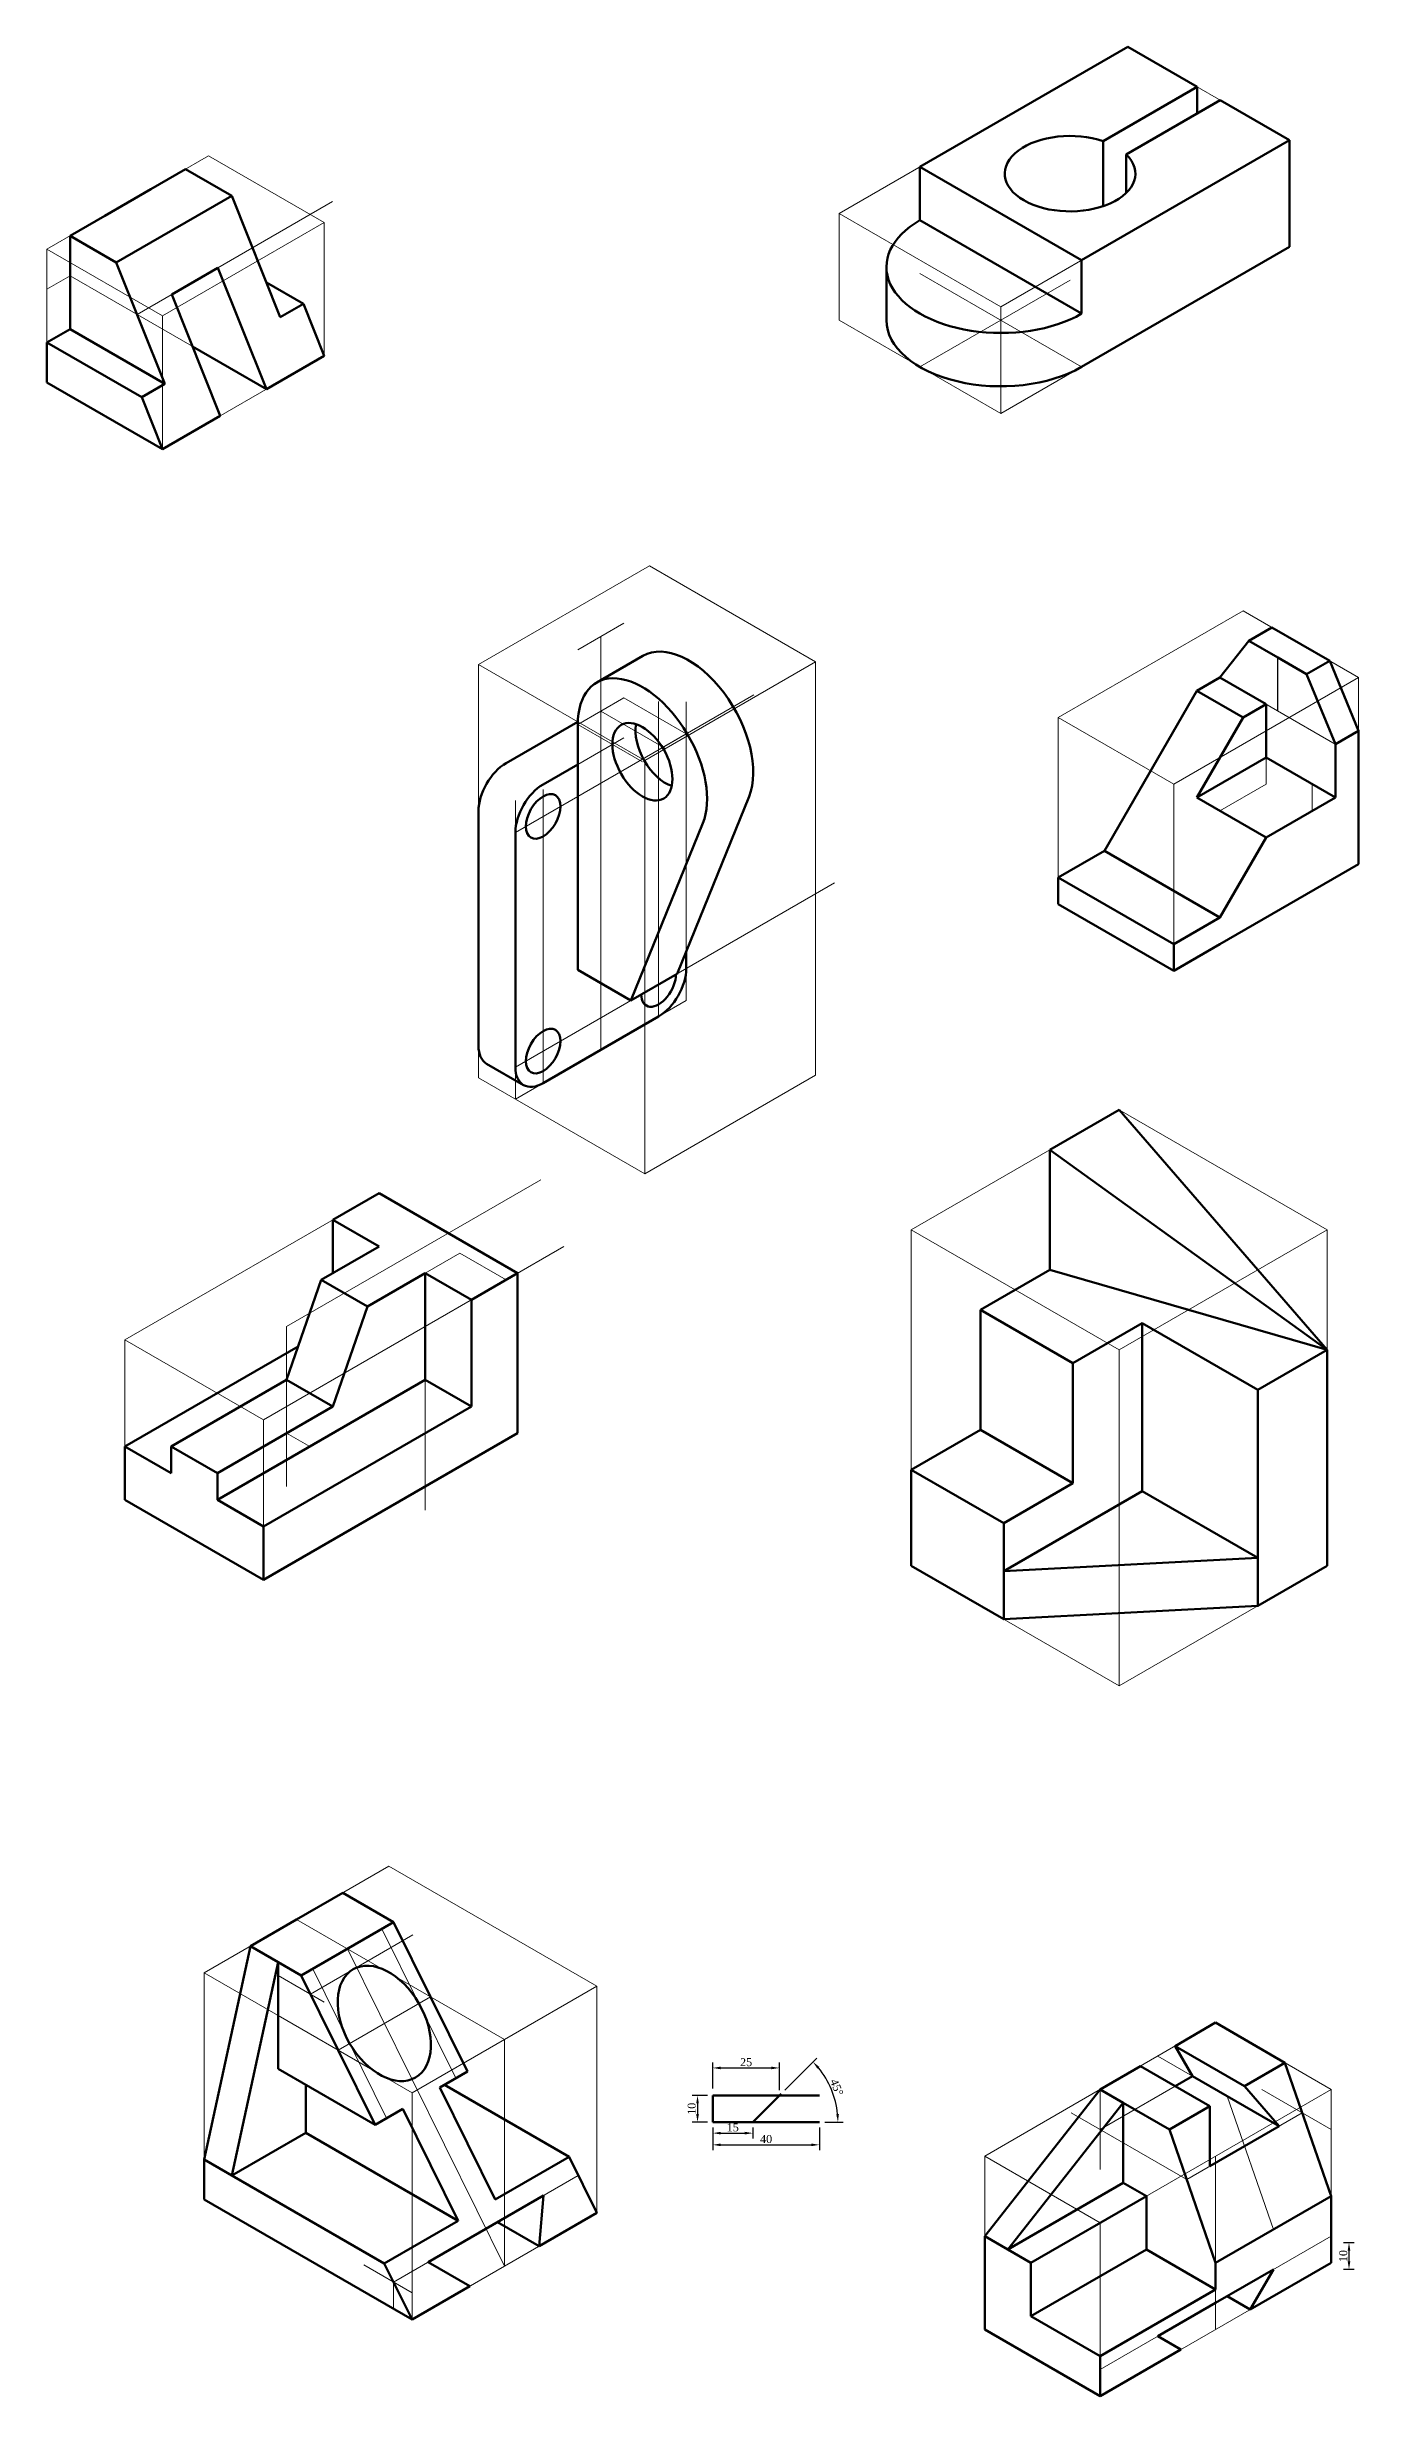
# Model space of a CAD drawing. Header units: millimetres. Extents: x 2048 to 5316, y 978 to 2109.
# Drawn here: x 3368 to 3860, y 987 to 1868 of the extents above; entities that cross this region are included whole.
import ezdxf

# ---------------------------------------------------------------- set-up
doc = ezdxf.new("R2010")
doc.units = ezdxf.units.MM
for name, color, linetype, lineweight in [('Dark', 2, 'Continuous', 60), ('Dark2', 1, 'Continuous', 60), ('Light', 4, 'Continuous', 5), ('Medium', 6, 'Continuous', 20)]:
    doc.layers.add(name, color=color, linetype=linetype, lineweight=lineweight)
doc.styles.get("Standard").update_dxf_attribs({"font": 'times.ttf'})
doc.dimstyles.new('ISO-25', dxfattribs={"dimtxt": 3, "dimasz": 3, "dimexe": 2, "dimexo": 2, "dimtad": 1, "dimtoh": 1, "dimtxsty": 'Standard', "dimcen": 2.5, "dimadec": 0, "dimazin": 0, "dimtfac": 1, "dimtmove": 0, "dimatfit": 2, "dimfxl": 1, "dimarcsym": 0})

# ---------------------------------------------------------------- blocks, each defined once
blk = doc.blocks.new('*D18')
at = {"layer": 'Dark', "color": 0, "lineweight": -2, "transparency": 16777216}
for p, q in [((3617.56, 1102.62), (3617.56, 1112.33)), ((3620.56, 1110.33), (3639.56, 1110.33)), ((3642.56, 1102.02), (3642.56, 1112.33))]:
    blk.add_line(p, q, dxfattribs=at)
at = {"layer": 'Dark', "color": 0, "transparency": 16777216}
for points in [[(3620.56, 1110.83), (3620.56, 1109.83), (3617.56, 1110.33)], [(3639.56, 1110.83), (3639.56, 1109.83), (3642.56, 1110.33)]]:
    blk.add_solid(points, dxfattribs=at)
at = {"layer": 'Defpoints', "color": 0, "transparency": 16777216}
for p in [(3642.56, 1110.33), (3617.56, 1100.62), (3642.56, 1100.02)]:
    blk.add_point(p, dxfattribs=at)
at = {"layer": 'Dark', "color": 0, "transparency": 16777216, "insert": (3630.06, 1112.48), "char_height": 3, "attachment_point": 5}
blk.add_mtext('25', dxfattribs=at)
blk = doc.blocks.new('*D19')
at = {"layer": 'Dark', "color": 0, "lineweight": -2, "transparency": 16777216}
for p, q in [((3617.56, 1088.02), (3617.56, 1079.5)), ((3657.56, 1088.02), (3657.56, 1079.5)), ((3620.56, 1081.5), (3654.56, 1081.5))]:
    blk.add_line(p, q, dxfattribs=at)
at = {"layer": 'Dark', "color": 0, "transparency": 16777216}
for points in [[(3620.56, 1082), (3620.56, 1081), (3617.56, 1081.5)], [(3654.56, 1082), (3654.56, 1081), (3657.56, 1081.5)]]:
    blk.add_solid(points, dxfattribs=at)
at = {"layer": 'Defpoints', "color": 0, "transparency": 16777216}
for p in [(3617.56, 1090.02), (3657.56, 1090.02), (3657.56, 1081.5)]:
    blk.add_point(p, dxfattribs=at)
at = {"layer": 'Dark', "color": 0, "transparency": 16777216, "insert": (3637.56, 1083.66), "char_height": 3, "attachment_point": 5}
blk.add_mtext('40', dxfattribs=at)
blk = doc.blocks.new('*D20')
at = {"layer": 'Dark', "color": 0, "lineweight": -2, "transparency": 16777216}
for p, q in [((3617.56, 1088.02), (3617.56, 1083.88)), ((3620.56, 1085.88), (3629.56, 1085.88)), ((3632.56, 1088.02), (3632.56, 1083.88))]:
    blk.add_line(p, q, dxfattribs=at)
at = {"layer": 'Dark', "color": 0, "transparency": 16777216}
for points in [[(3620.56, 1086.38), (3620.56, 1085.38), (3617.56, 1085.88)], [(3629.56, 1086.38), (3629.56, 1085.38), (3632.56, 1085.88)]]:
    blk.add_solid(points, dxfattribs=at)
at = {"layer": 'Defpoints', "color": 0, "transparency": 16777216}
for p in [(3617.56, 1090.02), (3632.56, 1090.02), (3632.56, 1085.88)]:
    blk.add_point(p, dxfattribs=at)
at = {"layer": 'Dark', "color": 0, "transparency": 16777216, "insert": (3625.06, 1088.04), "char_height": 3, "attachment_point": 5}
blk.add_mtext('15', dxfattribs=at)
blk = doc.blocks.new('*D21')
at = {"layer": 'Dark', "color": 0, "lineweight": -2, "transparency": 16777216}
for p, q in [((3615.56, 1100.02), (3609.85, 1100.02)), ((3611.85, 1097.02), (3611.85, 1093.02)), ((3615.56, 1090.02), (3609.85, 1090.02))]:
    blk.add_line(p, q, dxfattribs=at)
at = {"layer": 'Dark', "color": 0, "transparency": 16777216}
for points in [[(3611.35, 1097.02), (3612.35, 1097.02), (3611.85, 1100.02)], [(3611.35, 1093.02), (3612.35, 1093.02), (3611.85, 1090.02)]]:
    blk.add_solid(points, dxfattribs=at)
at = {"layer": 'Defpoints', "color": 0, "transparency": 16777216}
for p in [(3617.56, 1100.02), (3611.85, 1090.02), (3617.56, 1090.02)]:
    blk.add_point(p, dxfattribs=at)
at = {"layer": 'Dark', "color": 0, "transparency": 16777216, "insert": (3609.69, 1095.02), "char_height": 3, "attachment_point": 5, "rotation": 90}
blk.add_mtext('10', dxfattribs=at)
blk = doc.blocks.new('*D22')
at = {"layer": 'Dark', "color": 0, "lineweight": -2, "transparency": 16777216}
for p, q in [((3644.58, 1102.04), (3656.56, 1114.01)), ((3659.56, 1090.02), (3666.5, 1090.02))]:
    blk.add_line(p, q, dxfattribs=at)
blk.add_arc((3632.56, 1090.02), 31.93, 5.38451, 39.61549, dxfattribs=at)
at = {"layer": 'Dark', "color": 0, "transparency": 16777216}
for points in [[(3656.79, 1110.04), (3657.53, 1110.71), (3655.14, 1112.6)], [(3664.86, 1093.04), (3663.86, 1092.99), (3664.5, 1090.02)]]:
    blk.add_solid(points, dxfattribs=at)
at = {"layer": 'Defpoints', "color": 0, "transparency": 16777216}
for p in [(3643.17, 1100.62), (3663.41, 1098.28), (3617.56, 1090.02), (3632.56, 1090.02), (3657.56, 1090.02)]:
    blk.add_point(p, dxfattribs=at)
at = {"layer": 'Dark', "color": 0, "transparency": 16777216, "insert": (3664.05, 1103.06), "char_height": 3, "attachment_point": 5, "rotation": 292.5}
blk.add_mtext('45°', dxfattribs=at)
blk = doc.blocks.new('*D24')
at = {"layer": 'Dark', "color": 0, "lineweight": -2, "transparency": 16777216}
for p, q in [((3858.07, 1044.79), (3854.13, 1044.79)), ((3856.13, 1041.79), (3856.13, 1037.79)), ((3858.07, 1034.79), (3854.13, 1034.79))]:
    blk.add_line(p, q, dxfattribs=at)
at = {"layer": 'Dark', "color": 0, "transparency": 16777216}
for points in [[(3855.63, 1041.79), (3856.63, 1041.79), (3856.13, 1044.79)], [(3855.63, 1037.79), (3856.63, 1037.79), (3856.13, 1034.79)]]:
    blk.add_solid(points, dxfattribs=at)
at = {"layer": 'Defpoints', "color": 0, "transparency": 16777216}
for p in [(3860.07, 1044.79), (3856.13, 1034.79), (3860.07, 1034.79)]:
    blk.add_point(p, dxfattribs=at)
at = {"layer": 'Dark', "color": 0, "transparency": 16777216, "insert": (3853.98, 1039.79), "char_height": 3, "attachment_point": 5, "rotation": 90}
blk.add_mtext('10', dxfattribs=at)

msp = doc.modelspace()

# ---------------------------------------------------------------- linework, layer by layer
at = {"layer": 'Dark'}
for p, q in [((3695.237, 1823.153), (3773.179, 1868.153)), ((3773.179, 1868.153), (3799.16, 1853.153)), ((3799.16, 1853.153), (3763.969, 1832.835)), ((3799.16, 1853.153), (3799.16, 1843.153)), ((3807.82, 1848.153), (3772.629, 1827.835)), ((3833.801, 1833.153), (3807.82, 1848.153)), ((3833.801, 1833.153), (3755.858, 1788.153)), ((3763.969, 1832.835), (3763.969, 1808.47)), ((3833.801, 1793.153), (3833.801, 1833.153)), ((3772.629, 1827.835), (3772.629, 1813.47)), ((3389.554, 1804.875), (3406.874, 1814.875)), ((3406.874, 1814.875), (3419.865, 1822.375)), ((3419.865, 1822.375), (3437.185, 1812.375)), ((3695.237, 1803.153), (3695.237, 1823.153)), ((3755.858, 1788.153), (3695.237, 1823.153)), ((3424.195, 1804.875), (3437.185, 1812.375)), ((3437.185, 1812.375), (3455.372, 1766.875)), ((3376.564, 1797.375), (3389.554, 1804.875)), ((3376.564, 1762.375), (3376.564, 1797.375)), ((3376.564, 1797.375), (3393.884, 1787.375)), ((3406.874, 1794.875), (3424.195, 1804.875)), ((3755.858, 1768.153), (3695.237, 1803.153)), ((3393.884, 1787.375), (3406.874, 1794.875)), ((3833.801, 1793.153), (3755.858, 1748.153)), ((3755.858, 1788.153), (3755.858, 1768.153)), ((3412.071, 1741.875), (3393.884, 1787.375)), ((3414.669, 1775.375), (3431.989, 1785.375)), ((3450.176, 1739.875), (3431.989, 1785.375)), ((3682.682, 1765.653), (3682.682, 1785.653)), ((3414.669, 1775.375), (3432.855, 1729.875)), ((3464.032, 1771.875), (3455.372, 1766.875)), ((3367.903, 1757.375), (3376.564, 1762.375)), ((3376.564, 1762.375), (3412.071, 1741.875)), ((3422.463, 1755.875), (3450.176, 1739.875)), ((3450.176, 1739.875), (3471.826, 1752.375)), ((3403.41, 1736.875), (3412.071, 1741.875)), ((3411.205, 1717.375), (3432.855, 1729.875)), ((3818.576, 1645.492), (3827.236, 1650.492)), ((3838.061, 1644.242), (3827.236, 1650.492)), ((3574.044, 1629.832), (3591.365, 1639.832)), ((3818.576, 1645.492), (3807.751, 1631.742)), ((3829.401, 1639.242), (3818.576, 1645.492)), ((3829.401, 1639.242), (3840.226, 1632.992)), ((3838.061, 1644.242), (3848.887, 1637.992)), ((3807.751, 1631.742), (3799.09, 1626.742)), ((3825.071, 1621.742), (3807.751, 1631.742)), ((3840.226, 1632.992), (3848.887, 1637.992)), ((3840.226, 1632.992), (3851.052, 1606.742)), ((3848.887, 1637.992), (3859.712, 1611.742)), ((3764.449, 1566.742), (3799.09, 1626.742)), ((3799.09, 1626.742), (3816.411, 1616.742)), ((3816.411, 1616.742), (3825.071, 1621.742)), ((3825.071, 1621.742), (3825.071, 1601.742)), ((3540.095, 1599.634), (3566.958, 1615.143)), ((3566.942, 1522.134), (3566.942, 1614.134)), ((3799.09, 1586.742), (3816.411, 1616.742)), ((3851.052, 1606.742), (3859.712, 1611.742)), ((3851.052, 1606.742), (3851.052, 1586.742)), ((3859.712, 1611.742), (3859.712, 1561.742)), ((3553.952, 1591.634), (3566.942, 1599.134)), ((3825.071, 1601.742), (3799.09, 1586.742)), ((3825.071, 1601.742), (3851.052, 1586.742)), ((3604.181, 1520.634), (3631.179, 1587.102)), ((3799.09, 1586.742), (3825.071, 1571.742)), ((3851.052, 1586.742), (3825.071, 1571.742)), ((3529.703, 1493.634), (3529.703, 1581.634)), ((3586.861, 1510.634), (3613.859, 1577.102)), ((3543.559, 1485.634), (3543.559, 1573.634)), ((3807.751, 1541.742), (3825.071, 1571.742)), ((3747.129, 1556.742), (3764.449, 1566.742)), ((3764.449, 1566.742), (3807.751, 1541.742)), ((3859.712, 1561.742), (3807.751, 1531.742)), ((3747.129, 1546.742), (3747.129, 1556.742)), ((3747.129, 1556.742), (3790.43, 1531.742)), ((3790.43, 1521.742), (3747.129, 1546.742)), ((3790.43, 1531.742), (3807.751, 1541.742)), ((3607.645, 1522.634), (3607.645, 1529.162)), ((3807.751, 1531.742), (3790.43, 1521.742)), ((3790.43, 1531.742), (3790.43, 1521.742)), ((3566.942, 1522.134), (3586.861, 1510.634)), ((3586.861, 1510.634), (3604.181, 1520.634)), ((3553.952, 1479.634), (3597.253, 1504.634)), ((3546.603, 1478.906), (3532.747, 1486.906)), ((3743.974, 1454.613), (3769.955, 1469.613)), ((3769.955, 1469.613), (3847.898, 1379.613)), ((3743.974, 1454.613), (3847.898, 1379.613)), ((3743.974, 1409.613), (3743.974, 1454.613)), ((3492.414, 1438.364), (3475.093, 1428.364)), ((3544.375, 1408.364), (3492.414, 1438.364)), ((3475.093, 1428.364), (3475.093, 1408.364)), ((3492.414, 1418.364), (3475.093, 1428.364)), ((3492.414, 1418.364), (3470.763, 1405.864)), ((3717.994, 1394.613), (3743.974, 1409.613)), ((3743.974, 1409.613), (3847.898, 1379.613)), ((3457.773, 1368.364), (3470.763, 1405.864)), ((3470.763, 1405.864), (3488.083, 1395.864)), ((3509.734, 1408.364), (3488.083, 1395.864)), ((3527.055, 1398.364), (3509.734, 1408.364)), ((3509.734, 1408.364), (3509.734, 1368.364)), ((3544.375, 1408.364), (3527.055, 1398.364)), ((3544.375, 1348.364), (3544.375, 1408.364)), ((3475.093, 1358.364), (3488.083, 1395.864)), ((3527.055, 1398.364), (3527.055, 1358.364)), ((3717.994, 1349.613), (3717.994, 1394.613)), ((3717.994, 1394.613), (3752.635, 1374.613)), ((3752.635, 1374.613), (3778.616, 1389.613)), ((3778.616, 1389.613), (3821.917, 1364.613)), ((3778.616, 1389.613), (3778.616, 1326.613)), ((3462.103, 1380.864), (3397.151, 1343.364)), ((3752.635, 1329.613), (3752.635, 1374.613)), ((3847.898, 1379.613), (3821.917, 1364.613)), ((3847.898, 1298.613), (3847.898, 1379.613)), ((3414.471, 1343.364), (3457.773, 1368.364)), ((3431.792, 1323.364), (3509.734, 1368.364)), ((3457.773, 1368.364), (3475.093, 1358.364)), ((3527.055, 1358.364), (3509.734, 1368.364)), ((3431.792, 1333.364), (3475.093, 1358.364)), ((3527.055, 1358.364), (3449.112, 1313.364)), ((3821.917, 1364.613), (3821.917, 1283.613)), ((3449.112, 1293.364), (3544.375, 1348.364)), ((3692.013, 1334.613), (3717.994, 1349.613)), ((3717.994, 1349.613), (3752.635, 1329.613)), ((3397.151, 1343.364), (3414.471, 1333.364)), ((3397.151, 1343.364), (3397.151, 1323.364)), ((3414.471, 1333.364), (3414.471, 1343.364)), ((3414.471, 1343.364), (3431.792, 1333.364)), ((3431.792, 1323.364), (3431.792, 1333.364)), ((3692.013, 1298.613), (3692.013, 1334.613)), ((3692.013, 1334.613), (3726.654, 1314.613)), ((3397.151, 1323.364), (3449.112, 1293.364)), ((3431.792, 1323.364), (3449.112, 1313.364)), ((3726.654, 1314.613), (3752.635, 1329.613)), ((3726.654, 1296.613), (3778.616, 1326.613)), ((3821.917, 1301.613), (3778.616, 1326.613)), ((3449.112, 1313.364), (3449.112, 1293.364)), ((3726.654, 1314.613), (3726.654, 1296.613)), ((3692.013, 1298.613), (3726.654, 1278.613)), ((3726.654, 1296.613), (3821.917, 1301.613)), ((3726.654, 1278.613), (3726.654, 1296.613)), ((3821.917, 1283.613), (3821.917, 1301.613)), ((3821.917, 1283.613), (3847.898, 1298.613)), ((3726.654, 1278.613), (3821.917, 1283.613)), ((3461.481, 1166.022), (3478.802, 1176.022)), ((3478.802, 1176.022), (3489.194, 1170.022)), ((3461.481, 1166.022), (3444.161, 1156.022)), ((3463.213, 1145.022), (3497.854, 1165.022)), ((3489.194, 1170.022), (3497.854, 1165.022)), ((3497.854, 1165.022), (3525.567, 1109.022)), ((3426.84, 1076.022), (3444.161, 1156.022)), ((3444.161, 1156.022), (3454.553, 1150.022)), ((3437.232, 1070.022), (3454.553, 1150.022)), ((3454.553, 1150.022), (3463.213, 1145.022)), ((3454.553, 1150.022), (3454.553, 1110.022)), ((3463.213, 1145.022), (3490.926, 1089.022)), ((3806.124, 1127.308), (3790.968, 1118.558)), ((3806.124, 1127.308), (3832.104, 1112.308)), ((3454.553, 1110.022), (3490.926, 1089.022)), ((3777.978, 1111.058), (3762.822, 1102.308)), ((3803.959, 1096.058), (3777.978, 1111.058)), ((3816.949, 1103.558), (3790.968, 1118.558)), ((3797.463, 1107.308), (3790.968, 1118.558)), ((3816.949, 1103.558), (3832.104, 1112.308)), ((3849.425, 1062.308), (3832.104, 1112.308)), ((3464.945, 1086.022), (3464.945, 1104.022)), ((3515.175, 1103.022), (3525.567, 1109.022)), ((3515.175, 1103.022), (3535.959, 1061.022)), ((3516.907, 1104.022), (3563.672, 1077.022)), ((3719.521, 1047.308), (3762.822, 1102.308)), ((3771.483, 1097.308), (3762.822, 1102.308)), ((3797.463, 1107.308), (3790.968, 1103.558)), ((3829.939, 1088.558), (3797.463, 1107.308)), ((3829.939, 1088.558), (3816.949, 1103.558)), ((3490.926, 1089.022), (3501.318, 1095.022)), ((3501.318, 1095.022), (3522.103, 1053.022)), ((3617.562, 1090.016), (3617.562, 1100.016)), ((3617.562, 1100.016), (3657.562, 1100.016)), ((3632.562, 1090.016), (3643.169, 1100.623)), ((3728.181, 1042.308), (3771.483, 1097.308)), ((3771.483, 1067.308), (3771.483, 1097.308)), ((3771.483, 1097.308), (3788.803, 1087.308)), ((3803.959, 1096.058), (3788.803, 1087.308)), ((3803.959, 1096.058), (3803.959, 1073.558)), ((3437.232, 1070.022), (3464.945, 1086.022)), ((3464.945, 1086.022), (3522.103, 1053.022)), ((3617.562, 1090.016), (3632.562, 1090.016)), ((3617.562, 1090.016), (3657.562, 1090.016)), ((3806.124, 1037.308), (3788.803, 1087.308)), ((3816.949, 1081.058), (3829.939, 1088.558)), ((3426.84, 1061.022), (3426.84, 1076.022)), ((3426.84, 1076.022), (3494.39, 1037.022)), ((3535.959, 1061.022), (3563.672, 1077.022)), ((3563.672, 1077.022), (3574.064, 1056.022)), ((3816.949, 1081.058), (3803.959, 1073.558)), ((3728.181, 1042.308), (3771.483, 1067.308)), ((3780.143, 1062.308), (3771.483, 1067.308)), ((3504.782, 1016.022), (3426.84, 1061.022)), ((3532.495, 1050.022), (3554.146, 1062.522)), ((3554.146, 1062.522), (3552.414, 1043.522)), ((3736.842, 1037.308), (3780.143, 1062.308)), ((3780.143, 1042.308), (3780.143, 1062.308)), ((3849.425, 1062.308), (3806.124, 1037.308)), ((3849.425, 1037.308), (3849.425, 1062.308)), ((3494.39, 1037.022), (3522.103, 1053.022)), ((3532.495, 1050.022), (3510.845, 1037.522)), ((3552.414, 1043.522), (3536.825, 1052.522)), ((3574.064, 1056.022), (3552.414, 1043.522)), ((3552.414, 1043.522), (3552.414, 1043.522)), ((3719.521, 1012.308), (3719.521, 1047.308)), ((3719.521, 1047.308), (3736.842, 1037.308)), ((3736.842, 1017.308), (3780.143, 1042.308)), ((3780.143, 1042.308), (3806.124, 1027.308)), ((3494.39, 1037.022), (3504.782, 1016.022)), ((3510.845, 1037.522), (3526.433, 1028.522)), ((3736.842, 1037.308), (3736.842, 1017.308)), ((3806.124, 1027.308), (3806.124, 1037.308)), ((3806.124, 1022.308), (3827.774, 1034.808)), ((3849.425, 1037.308), (3819.114, 1019.808)), ((3827.774, 1034.808), (3819.114, 1019.808)), ((3504.782, 1016.022), (3526.433, 1028.522)), ((3806.124, 1027.308), (3762.822, 1002.308)), ((3806.124, 1022.308), (3784.473, 1009.808)), ((3819.114, 1019.808), (3810.454, 1024.808)), ((3736.842, 1017.308), (3762.822, 1002.308)), ((3762.822, 987.308), (3719.521, 1012.308)), ((3762.822, 987.308), (3793.133, 1004.808)), ((3784.473, 1009.808), (3793.133, 1004.808)), ((3762.822, 1002.308), (3762.822, 987.308))]:
    msp.add_line(p, q, dxfattribs=at)
for centre, major_axis, start_param, end_param in [((3751.528, 1820.653), (-24.495, 0), 4.1796711, 9.9574959), ((3725.548, 1785.653), (-42.866, 0), 5.4977871, 8.6393798), ((3725.548, 1765.653), (-42.866, 0), 6.2831853, 8.6393798), ((3608.511, 1610.134), (17.146, -29.698), 0.4223208, 3.1415927), ((3591.191, 1600.134), (17.146, -29.698), 0.4223208, 3.9269908), ((3599.851, 1605.134), (7.961, -13.789), 3.7167041, 5.7080739), ((3597.253, 1604.634), (-7.348, -12.728), 8.6393798, 8.6890157), ((3540.095, 1587.634), (-7.348, -12.728), 3.9269908, 5.4977871), ((3553.952, 1579.634), (-7.348, -12.728), 3.9269908, 5.4977871), ((3597.253, 1516.634), (-4.593, -7.955), 5.4977871, 8.6393798), ((3597.253, 1516.634), (-7.348, -12.728), 7.0685835, 8.6393798), ((3540.095, 1499.634), (-7.348, -12.728), 5.4977871, 6.2831853), ((3553.952, 1491.634), (-7.348, -12.728), 5.4977871, 7.0685835)]:
    msp.add_ellipse(centre, major_axis=major_axis, ratio=0.5773503, start_param=start_param, end_param=end_param, dxfattribs=at)
for centre, major_axis, ratio in [((3591.191, 1600.134), (7.961, -13.789), 0.5773503), ((3553.952, 1579.634), (-4.593, -7.955), 0.5773503), ((3553.952, 1491.634), (-4.593, -7.955), 0.5773503), ((3494.39, 1127.022), (11.715, -20.292), 0.6401844)]:
    msp.add_ellipse(centre, major_axis=major_axis, ratio=ratio, dxfattribs=at)
at = {"layer": 'Dark2'}
for p, q in [((3450.176, 1779.875), (3464.032, 1771.875)), ((3464.032, 1771.875), (3471.826, 1752.375)), ((3367.903, 1742.375), (3367.903, 1757.375)), ((3367.903, 1757.375), (3403.41, 1736.875)), ((3411.205, 1717.375), (3367.903, 1742.375)), ((3403.41, 1736.875), (3411.205, 1717.375))]:
    msp.add_line(p, q, dxfattribs=at)
at = {"layer": 'Light'}
for p, q in [((3664.926, 1805.653), (3773.179, 1868.153)), ((3773.179, 1868.153), (3833.801, 1833.153)), ((3833.801, 1833.153), (3725.548, 1770.653)), ((3833.801, 1793.153), (3833.801, 1833.153)), ((3367.903, 1792.375), (3428.525, 1827.375)), ((3428.525, 1827.375), (3471.826, 1802.375)), ((3471.826, 1802.375), (3411.205, 1767.375)), ((3471.826, 1752.375), (3471.826, 1802.375)), ((3664.926, 1765.653), (3664.926, 1805.653)), ((3664.926, 1805.653), (3725.548, 1770.653)), ((3367.903, 1742.375), (3367.903, 1792.375)), ((3367.903, 1792.375), (3411.205, 1767.375)), ((3725.548, 1730.653), (3833.801, 1793.153)), ((3725.548, 1770.653), (3725.548, 1730.653)), ((3411.205, 1767.375), (3411.205, 1717.375)), ((3725.548, 1730.653), (3664.926, 1765.653)), ((3411.205, 1717.375), (3471.826, 1752.375)), ((3411.205, 1717.375), (3367.903, 1742.375)), ((3529.703, 1636.634), (3593.789, 1673.634)), ((3656.143, 1637.634), (3593.789, 1673.634)), ((3747.129, 1616.742), (3816.411, 1656.742)), ((3816.411, 1656.742), (3859.712, 1631.742)), ((3529.703, 1481.634), (3529.703, 1636.634)), ((3529.703, 1636.634), (3592.057, 1600.634)), ((3656.143, 1637.634), (3592.057, 1600.634)), ((3656.143, 1482.634), (3656.143, 1637.634)), ((3859.712, 1631.742), (3790.43, 1591.742)), ((3859.712, 1561.742), (3859.712, 1631.742)), ((3747.129, 1546.742), (3747.129, 1616.742)), ((3747.129, 1616.742), (3790.43, 1591.742)), ((3592.057, 1600.634), (3592.057, 1445.634)), ((3790.43, 1591.742), (3790.43, 1521.742)), ((3790.43, 1521.742), (3859.712, 1561.742)), ((3851.052, 1556.742), (3851.052, 1556.742)), ((3790.43, 1521.742), (3747.129, 1546.742)), ((3592.057, 1445.634), (3529.703, 1481.634)), ((3592.057, 1445.634), (3656.143, 1482.634)), ((3692.013, 1424.613), (3769.955, 1469.613)), ((3769.955, 1469.613), (3847.898, 1424.613)), ((3397.151, 1383.364), (3492.414, 1438.364)), ((3492.414, 1438.364), (3544.375, 1408.364)), ((3692.013, 1298.613), (3692.013, 1424.613)), ((3692.013, 1424.613), (3769.955, 1379.613)), ((3847.898, 1424.613), (3769.955, 1379.613)), ((3847.898, 1298.613), (3847.898, 1424.613)), ((3544.375, 1408.364), (3449.112, 1353.364)), ((3544.375, 1348.364), (3544.375, 1408.364)), ((3397.151, 1323.364), (3397.151, 1383.364)), ((3397.151, 1383.364), (3449.112, 1353.364)), ((3769.955, 1379.613), (3769.955, 1253.613)), ((3449.112, 1353.364), (3449.112, 1293.364)), ((3449.112, 1293.364), (3544.375, 1348.364)), ((3449.112, 1293.364), (3397.151, 1323.364)), ((3769.955, 1253.613), (3692.013, 1298.613)), ((3769.955, 1253.613), (3847.898, 1298.613)), ((3426.84, 1146.022), (3496.122, 1186.022)), ((3496.122, 1186.022), (3574.064, 1141.022)), ((3426.84, 1061.022), (3426.84, 1146.022)), ((3426.84, 1146.022), (3504.782, 1101.022)), ((3504.782, 1101.022), (3426.84, 1146.022)), ((3574.064, 1141.022), (3504.782, 1101.022)), ((3574.064, 1056.022), (3574.064, 1141.022)), ((3806.124, 1127.308), (3719.521, 1077.308)), ((3849.425, 1102.308), (3806.124, 1127.308)), ((3762.822, 1052.308), (3849.425, 1102.308)), ((3849.425, 1037.308), (3849.425, 1102.308)), ((3504.782, 1101.022), (3504.782, 1016.022)), ((3719.521, 1012.308), (3719.521, 1077.308)), ((3719.521, 1077.308), (3762.822, 1052.308)), ((3504.782, 1016.022), (3426.84, 1061.022)), ((3504.782, 1016.022), (3574.064, 1056.022)), ((3762.822, 1052.308), (3762.822, 987.308)), ((3762.822, 987.308), (3849.425, 1037.308)), ((3719.521, 1012.308), (3762.822, 987.308))]:
    msp.add_line(p, q, dxfattribs=at)
at = {"layer": 'Medium'}
for p, q in [((3401.678, 1767.875), (3474.973, 1810.192)), ((3367.903, 1792.375), (3367.903, 1777.375)), ((3367.903, 1777.375), (3376.564, 1782.375)), ((3376.564, 1782.375), (3432.093, 1750.315)), ((3755.858, 1748.153), (3695.237, 1783.153)), ((3725.548, 1765.653), (3751.528, 1780.653)), ((3725.548, 1765.653), (3695.237, 1748.153)), ((3725.548, 1765.653), (3725.548, 1765.653)), ((3575.602, 1647.134), (3584.263, 1652.134)), ((3575.602, 1647.134), (3566.942, 1642.134)), ((3575.602, 1619.134), (3575.602, 1647.134)), ((3829.359, 1639.257), (3829.359, 1619.257)), ((3829.401, 1619.242), (3829.401, 1639.242)), ((3829.359, 1619.257), (3807.708, 1631.757)), ((3851.052, 1606.742), (3807.751, 1631.742)), ((3543.559, 1573.634), (3632.997, 1625.27)), ((3566.942, 1614.134), (3584.263, 1624.134)), ((3584.263, 1624.134), (3608.511, 1610.134)), ((3597.253, 1504.634), (3597.253, 1622.708)), ((3607.645, 1610.634), (3607.645, 1622.634)), ((3575.602, 1619.134), (3566.942, 1614.134)), ((3566.942, 1614.134), (3591.191, 1600.134)), ((3575.602, 1604.134), (3575.602, 1619.134)), ((3575.602, 1619.134), (3599.851, 1605.134)), ((3829.359, 1619.257), (3851.01, 1606.757)), ((3584.263, 1609.134), (3566.942, 1599.134)), ((3575.602, 1604.134), (3584.263, 1609.134)), ((3575.602, 1604.134), (3575.602, 1492.134)), ((3607.645, 1610.634), (3597.253, 1604.634)), ((3607.645, 1522.634), (3607.645, 1610.634)), ((3825.029, 1591.757), (3825.029, 1601.757)), ((3529.703, 1581.634), (3529.703, 1593.634)), ((3543.559, 1573.634), (3543.559, 1585.634)), ((3553.952, 1479.634), (3553.952, 1589.704)), ((3807.708, 1581.757), (3825.029, 1591.757)), ((3842.349, 1581.757), (3842.349, 1591.757)), ((3825.029, 1571.757), (3842.349, 1581.757)), ((3543.559, 1485.634), (3543.559, 1573.634)), ((3543.559, 1485.634), (3663.212, 1554.715)), ((3607.645, 1510.634), (3607.645, 1522.634)), ((3597.253, 1504.634), (3607.645, 1510.634)), ((3553.952, 1479.634), (3597.253, 1504.634)), ((3543.559, 1473.634), (3543.559, 1485.634)), ((3543.559, 1473.634), (3553.952, 1479.634)), ((3553.035, 1443.364), (3457.773, 1388.364)), ((3561.696, 1418.364), (3540.045, 1405.864)), ((3522.724, 1415.864), (3509.734, 1408.364)), ((3540.045, 1405.864), (3522.724, 1415.864)), ((3509.734, 1408.364), (3509.734, 1319.523)), ((3457.773, 1388.364), (3457.773, 1328.364)), ((3457.773, 1348.364), (3466.433, 1343.364)), ((3461.481, 1166.022), (3539.423, 1121.022)), ((3466.677, 1138.022), (3505.099, 1160.204)), ((3480.534, 1155.022), (3467.543, 1147.522)), ((3480.534, 1155.022), (3493.524, 1162.522)), ((3480.534, 1155.022), (3529.031, 1057.022)), ((3493.524, 1162.522), (3521.237, 1106.522)), ((3454.553, 1150.022), (3454.553, 1130.022)), ((3454.553, 1150.022), (3454.553, 1145.022)), ((3467.543, 1147.522), (3495.256, 1091.522)), ((3454.553, 1145.022), (3471.873, 1135.022)), ((3477.07, 1117.022), (3511.711, 1137.022)), ((3454.553, 1130.022), (3489.194, 1110.022)), ((3539.423, 1121.022), (3539.423, 1036.022)), ((3810.454, 1099.808), (3784.473, 1114.808)), ((3762.822, 1087.308), (3797.463, 1107.308)), ((3762.822, 1102.308), (3762.822, 1072.308)), ((3849.425, 1087.308), (3823.444, 1102.308)), ((3849.425, 1102.308), (3849.425, 1087.308)), ((3795.298, 1068.558), (3751.997, 1093.558)), ((3838.6, 1093.558), (3795.298, 1068.558)), ((3810.454, 1099.808), (3827.774, 1049.808)), ((3806.124, 1012.308), (3806.124, 1077.308)), ((3497.854, 1030.022), (3567.136, 1070.022)), ((3529.031, 1057.022), (3539.423, 1036.022)), ((3762.822, 997.308), (3849.425, 1047.308)), ((3504.782, 1026.022), (3486.668, 1036.48)), ((3497.854, 1030.022), (3497.854, 1020.022)), ((3504.782, 1016.022), (3504.782, 1026.022)), ((3762.822, 987.308), (3762.822, 997.308))]:
    msp.add_line(p, q, dxfattribs=at)

# ---------------------------------------------------------------- dimensions: what is measured, and where the dimension line sits
at = {"layer": 'Dark'}
for base, p1, p2, picture, middle in [((3642.562, 1110.332), (3617.562, 1100.623), (3642.562, 1100.016), '*D18', (3630.062, 1112.483)), ((3657.562, 1081.504), (3617.562, 1090.016), (3657.562, 1090.016), '*D19', (3637.562, 1083.655)), ((3632.562, 1085.884), (3617.562, 1090.016), (3632.562, 1090.016), '*D20', (3625.062, 1088.035))]:
    dim = msp.add_linear_dim(base=base, p1=p1, p2=p2, dimstyle='ISO-25', dxfattribs=at)
    dim.commit()
    dim.dimension.update_dxf_attribs({"geometry": picture, "text_midpoint": middle})
dim = msp.add_angular_dim_2l(base=(3663.409, 1098.281), line1=((3617.562, 1090.016), (3657.562, 1090.016)), line2=((3632.562, 1090.016), (3643.169, 1100.623)), dimstyle='ISO-25', dxfattribs=at)
dim.commit()
dim.dimension.update_dxf_attribs({"geometry": '*D22', "text_midpoint": (3664.053, 1103.06)})
for base, p1, p2, picture, middle in [((3611.846, 1090.016), (3617.562, 1100.016), (3617.562, 1090.016), '*D21', (3609.695, 1095.016)), ((3856.134, 1034.795), (3860.072, 1044.795), (3860.072, 1034.795), '*D24', (3853.983, 1039.795))]:
    dim = msp.add_linear_dim(base=base, p1=p1, p2=p2, angle=90, dimstyle='ISO-25', dxfattribs=at)
    dim.commit()
    dim.dimension.update_dxf_attribs({"geometry": picture, "text_midpoint": middle})

doc.saveas('drawing.dxf')
